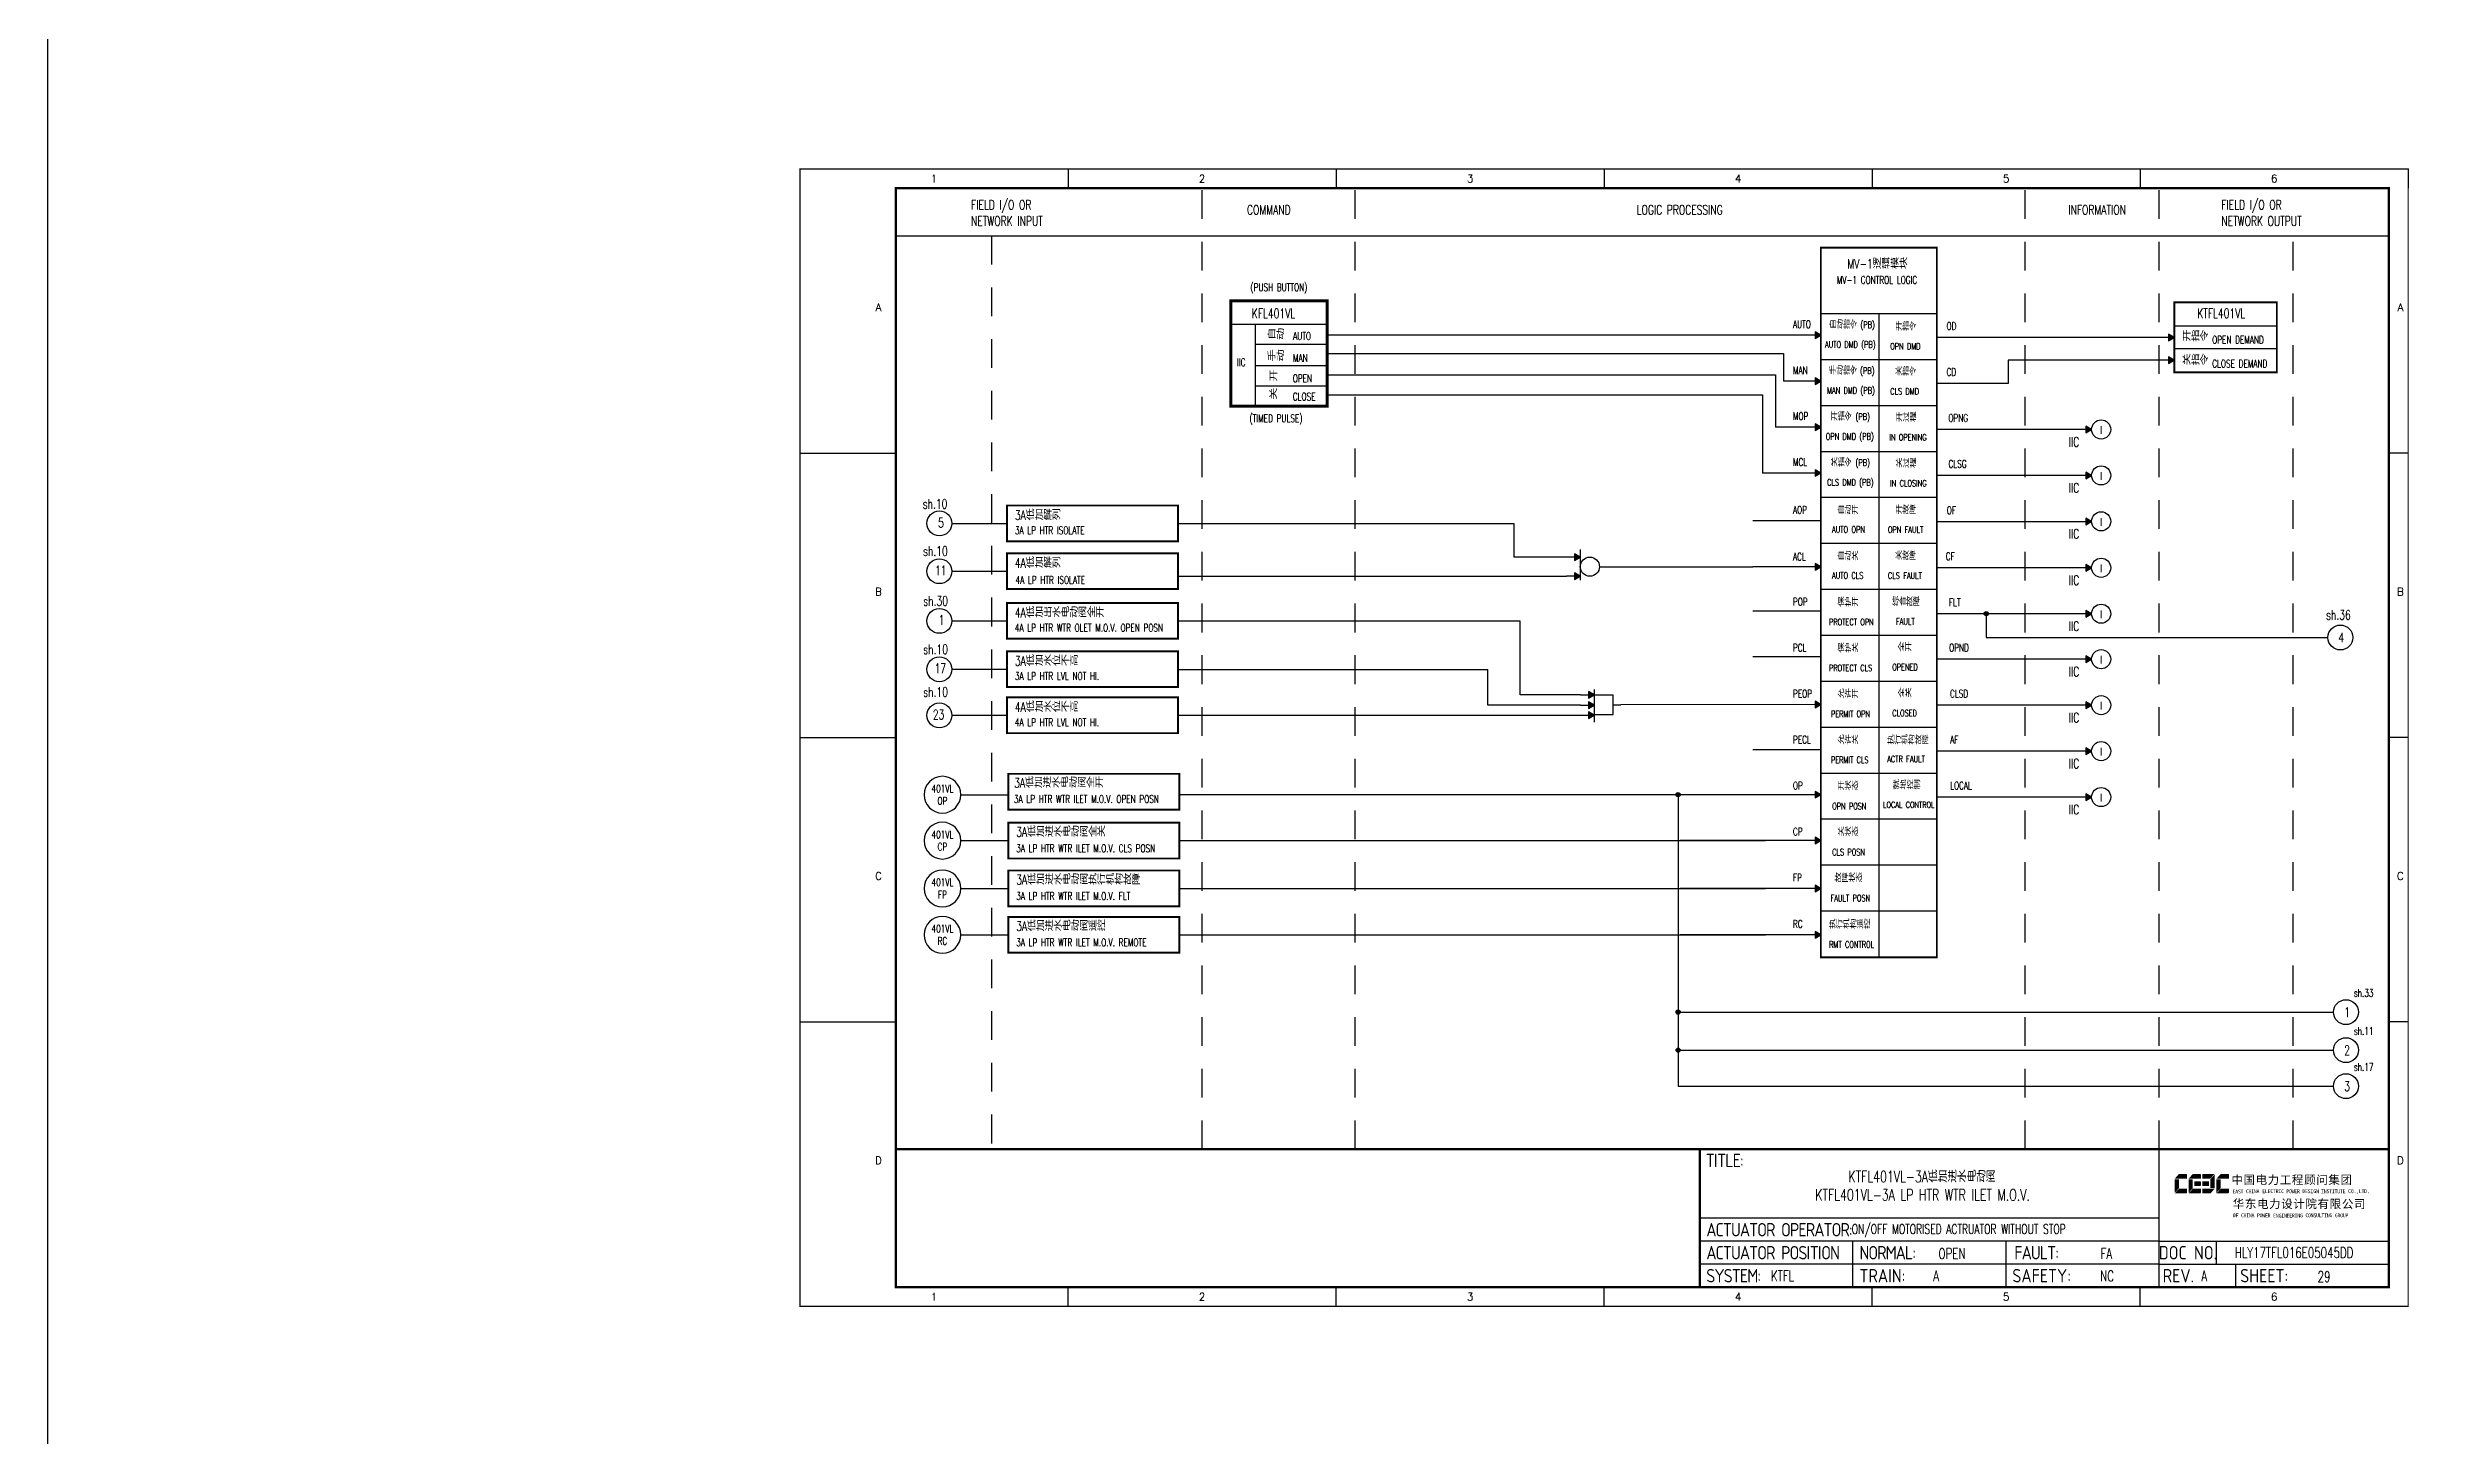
# Model space of a CAD drawing. Header units: millimetres. Extents: x 6586 to 9951, y 1074 to 5865.
# Drawn here: x 6586 to 7209, y 3518 to 3881 of the extents above; entities that cross this region are included whole.
import ezdxf
from ezdxf.enums import TextEntityAlignment as Align

# ---------------------------------------------------------------- set-up
doc = ezdxf.new("R2010")
doc.units = ezdxf.units.MM
doc.linetypes.add('DASHED', pattern=[0.75, 0.5, -0.25])
doc.linetypes.add('JIS_02_0.7', pattern=[1.35, 0.75, -0.6])
for name, color, linetype in [('BORDER', 1, 'Continuous'), ('INSTRUMENT', 4, 'Continuous'), ('MLINE', 6, 'Continuous'), ('TITLE', 1, 'Continuous'), ('TK', 7, 'Continuous'), ('图框_外框线', 7, 'Continuous'), ('图框_标题栏文字', 6, 'Continuous')]:
    doc.layers.add(name, color=color, linetype=linetype)
doc.styles.add('ecepdi', font='simhei.ttf', dxfattribs={"width": 0.9})
doc.styles.get("Standard").update_dxf_attribs({"font": 'romans.shx', "width": 0.7, "bigfont": '@0hztxta.shx'})
doc.styles.add('工程字', font='gbenor.shx', dxfattribs={"bigfont": 'gbcbig.shx'})

# ---------------------------------------------------------------- blocks, each defined once
blk = doc.blocks.new('INS00')
at = {"layer": 'INSTRUMENT', "color": 0}
blk.add_lwpolyline([(6, 0, 1), (-6, 0, 1)], format="xyb", close=True, dxfattribs=at)
at = {"layer": 'INSTRUMENT', "flags": 1}
for tag, p in [('INSNAM', (0, 9)), ('INSDGN', (0, -9)), ('INSSUP', (0, -15)), ('INSTYP', (0, -12)), ('INSMAN', (0, -18)), ('INSREM', (0, -21))]:
    blk.add_attdef(tag, text='', height=3, dxfattribs=at).set_placement(p, align=Align.TOP_CENTER)
at = {"layer": 'INSTRUMENT', "width": 0.7}
for tag, p in [('INSIDE', (0, 2)), ('INSSYS', (0, -2))]:
    blk.add_attdef(tag, text='', height=2.5, dxfattribs=at).set_placement(p, align=Align.MIDDLE)
for tag, p in [('INSHH', (6, 3.5)), ('INSL', (6, -3)), ('INSLL', (6, -6))]:
    blk.add_attdef(tag, p, '', height=2.5, dxfattribs=at)
at = {"layer": 'INSTRUMENT', "linetype": 'DASHED', "width": 0.7}
blk.add_attdef('INSH', (6, 0.5), '', height=2.5, dxfattribs=at)
blk = doc.blocks.new('huo')
at = {"layer": 'BORDER'}
for points in [[(-72.15, 909.27), (-73.65, 910.13), (-73.65, 908.4)], [(-72.15, 904.27), (-73.65, 905.13), (-73.65, 903.4)]]:
    blk.add_hatch(color=256, dxfattribs=at).paths.add_polyline_path(points)
for p, q in [((-72.15, 911.28), (-72.15, 903.28)), ((-72.15, 909.27), (-75.75, 909.27)), ((-72.15, 904.27), (-75.75, 904.27)), ((-67.15, 906.77), (-65.15, 906.77))]:
    blk.add_line(p, q, dxfattribs=at)
for points in [[(-72.15, 909.27), (-73.65, 910.13), (-73.65, 908.4)], [(-72.15, 904.27), (-73.65, 905.13), (-73.65, 903.4)]]:
    blk.add_lwpolyline(points, close=True, dxfattribs=at)
blk.add_circle((-69.65, 906.77), 2.5, dxfattribs=at)
blk = doc.blocks.new('A$C1E0003F3')
h = blk.add_hatch(color=152)
edge = h.paths.add_edge_path()
edge.add_ellipse((5.15, 4.41), major_axis=(0, 0.211), ratio=0.769231, start_angle=-90, end_angle=0)
edge.add_line((5.15, 4.62), (3.22, 4.62))
edge.add_line((3.22, 4.62), (2.09, 3.35))
edge.add_line((2.09, 3.35), (5.32, 3.35))
edge.add_line((5.32, 3.35), (5.32, 4.41))
h.paths.add_polyline_path([(3.22, 3.23), (2.09, 3.23), (2.09, -0.36), (3.22, 0.91)])
edge = h.paths.add_edge_path()
edge.add_line((5.32, 0.81), (3.27, 0.81))
edge.add_line((3.27, 0.81), (2.13, -0.46))
edge.add_line((2.13, -0.46), (5.15, -0.46))
edge.add_ellipse((5.15, -0.25), major_axis=(0, 0.211), ratio=0.769231, start_angle=180, end_angle=270)
edge.add_line((5.32, -0.25), (5.32, 0.81))
h = blk.add_hatch(color=152)
edge = h.paths.add_edge_path()
edge.add_ellipse((8.78, 4.41), major_axis=(0, 0.211), ratio=0.769231, start_angle=-90, end_angle=0)
edge.add_line((8.78, 4.62), (6.84, 4.62))
edge.add_line((6.84, 4.62), (5.71, 3.35))
edge.add_line((5.71, 3.35), (8.94, 3.35))
edge.add_line((8.94, 3.35), (8.94, 4.41))
h.paths.add_polyline_path([(6.84, 3.23), (5.71, 3.23), (5.71, -0.36), (6.84, 0.91)])
edge = h.paths.add_edge_path()
edge.add_ellipse((8.78, 2.49), major_axis=(0, 0.211), ratio=0.769231, start_angle=-90, end_angle=0)
edge.add_line((8.78, 2.7), (7.22, 2.7))
edge.add_line((7.22, 2.7), (7.22, 1.44))
edge.add_line((7.22, 1.44), (8.78, 1.44))
edge.add_ellipse((8.78, 1.65), major_axis=(0, 0.211), ratio=0.769231, start_angle=180, end_angle=270)
edge.add_line((8.94, 1.65), (8.94, 2.49))
edge = h.paths.add_edge_path()
edge.add_line((8.94, 0.81), (6.89, 0.81))
edge.add_line((6.89, 0.81), (5.75, -0.46))
edge.add_line((5.75, -0.46), (8.78, -0.46))
edge.add_ellipse((8.78, -0.25), major_axis=(0, 0.211), ratio=0.769231, start_angle=180, end_angle=270)
edge.add_line((8.94, -0.25), (8.94, 0.81))
h = blk.add_hatch(color=1)
edge = h.paths.add_edge_path()
edge.add_line((12.48, 4.62), (9.46, 4.62))
edge.add_ellipse((9.46, 4.41), major_axis=(0, 0.211), ratio=0.769231, start_angle=0, end_angle=90)
edge.add_line((9.3, 4.41), (9.3, 3.35))
edge.add_line((9.3, 3.35), (11.35, 3.35))
edge.add_line((11.35, 3.35), (12.48, 4.62))
h.paths.add_polyline_path([(12.57, 4.56), (11.38, 3.23), (11.38, 0.93), (12.57, 0.93)])
edge = h.paths.add_edge_path()
edge.add_line((11.03, 2.7), (9.46, 2.7))
edge.add_ellipse((9.46, 2.49), major_axis=(0, 0.211), ratio=0.769231, start_angle=0, end_angle=90)
edge.add_line((9.3, 2.49), (9.3, 1.65))
edge.add_ellipse((9.46, 1.65), major_axis=(0, 0.211), ratio=0.769231, start_angle=90, end_angle=180)
edge.add_line((9.46, 1.44), (11.03, 1.44))
edge.add_line((11.03, 1.44), (11.03, 2.7))
h = blk.add_hatch(color=1)
edge = h.paths.add_edge_path()
edge.add_line((12.58, 0.79), (9.3, 0.79))
edge.add_line((9.3, 0.79), (9.3, -0.27))
edge.add_ellipse((9.46, -0.27), major_axis=(0, 0.211), ratio=0.769231, start_angle=90, end_angle=180)
edge.add_line((9.46, -0.48), (11.43, -0.48))
edge.add_line((11.43, -0.48), (12.58, 0.79))
h = blk.add_hatch(color=152)
edge = h.paths.add_edge_path()
edge.add_ellipse((16.11, 4.41), major_axis=(0, 0.211), ratio=0.769231, start_angle=-90, end_angle=0)
edge.add_line((16.11, 4.62), (14.14, 4.62))
edge.add_line((14.14, 4.62), (13, 3.35))
edge.add_line((13, 3.35), (16.27, 3.35))
edge.add_line((16.27, 3.35), (16.27, 4.41))
h.paths.add_polyline_path([(14.14, 3.23), (13, 3.23), (13, -0.36), (14.14, 0.91)])
edge = h.paths.add_edge_path()
edge.add_line((16.27, 0.81), (14.18, 0.81))
edge.add_line((14.18, 0.81), (13.04, -0.46))
edge.add_line((13.04, -0.46), (16.03, -0.46))
edge.add_ellipse((16.03, -0.15), major_axis=(0, 0.316), ratio=0.769231, start_angle=180, end_angle=270)
edge.add_line((16.27, -0.15), (16.27, 0.81))
at = {"layer": 'TITLE', "color": 7, "style": 'ecepdi'}
for s, p in [('中', (16.92, 1.94)), ('国', (20.09, 2)), ('电', (23.25, 1.99)), ('力', (26.39, 1.96)), ('工', (29.53, 1.95)), ('程', (32.71, 1.98)), ('顾', (35.9, 1.98)), ('问', (39.09, 1.94)), ('集', (42.26, 1.98)), ('团', (45.42, 2.01)), ('华', (17.24, -4.31)), ('东', (20.45, -4.29)), ('电', (23.62, -4.35)), ('力', (26.75, -4.32)), ('设', (29.92, -4.3)), ('计', (33.05, -4.31)), ('院', (36.26, -4.29)), ('有', (39.41, -4.29)), ('限', (42.57, -4.32)), ('公', (45.78, -4.38)), ('司', (48.91, -4.35))]:
    blk.add_text(s, height=2.2, dxfattribs=at).set_placement(p)
at = {"layer": 'TITLE', "color": 7, "style": 'ecepdi', "width": 0.975}
for s, p in [('E', (17.58, 0.02)), ('A', (18.29, 0.03)), ('S', (19, 0.03)), ('T', (19.7, 0.03)), ('C', (21.1, 0.09)), ('H', (21.77, 0.09)), ('I', (22.46, 0.09)), ('N', (23.17, 0.1)), ('A', (23.86, 0.1)), ('E', (25.35, 0.09)), ('L', (26.05, 0.11)), ('E', (26.76, 0.1)), ('C', (27.46, 0.12)), ('T', (28.18, 0.11)), ('R', (28.87, 0.1)), ('I', (29.57, 0.11)), ('C', (30.28, 0.1)), ('P', (31.64, 0.09)), ('O', (32.32, 0.08)), ('W', (33.03, 0.08)), ('E', (33.72, 0.08)), ('R', (34.42, 0.09)), ('D', (35.81, 0.1)), ('E', (36.52, 0.1)), ('S', (37.2, 0.1)), ('I', (37.91, 0.09)), ('G', (38.68, 0.11)), ('N', (39.38, 0.09)), ('I', (40.72, 0.07)), ('N', (41.43, 0.08)), ('S', (42.14, 0.08)), ('T', (42.83, 0.08)), ('I', (43.52, 0.09)), ('T', (44.22, 0.07)), ('U', (44.93, 0.07)), ('T', (45.63, 0.08)), ('E', (46.34, 0.09)), ('C', (47.76, 0.11)), ('O', (48.48, 0.1)), ('L', (50.56, 0.1)), ('T', (51.27, 0.1)), ('D', (51.96, 0.1)), ('O', (17.67, -6.18)), ('OF', (18.01, -6.2)), ('F', (18.37, -6.2)), ('C', (19.8, -6.19)), ('H', (20.47, -6.19)), ('I', (21.15, -6.19)), ('N', (21.87, -6.18)), ('A', (22.56, -6.18)), ('P', (23.98, -6.2)), ('O', (24.66, -6.21)), ('W', (25.36, -6.21)), ('E', (26.06, -6.21)), ('R', (26.75, -6.2)), ('E', (28.19, -6.24)), ('N', (28.91, -6.27)), ('G', (29.62, -6.26)), ('I', (30.32, -6.27)), ('N', (31.02, -6.27)), ('E', (31.7, -6.28)), ('E', (32.41, -6.27)), ('R', (33.1, -6.24)), ('I', (33.81, -6.24)), ('N', (34.51, -6.26)), ('G', (35.2, -6.24)), ('C', (36.61, -6.19)), ('O', (37.3, -6.21)), ('N', (38, -6.2)), ('S', (38.71, -6.21)), ('U', (39.41, -6.18)), ('L', (40.11, -6.18)), ('T', (40.81, -6.19)), ('I', (41.51, -6.21)), ('N', (42.2, -6.21)), ('G', (42.91, -6.17)), ('G', (44.29, -6.2)), ('R', (45, -6.21)), ('O', (45.69, -6.22)), ('U', (46.39, -6.2)), ('P', (47.1, -6.23)), ('.', (49.23, 0.1)), (',', (49.87, 0.1)), ('.', (52.72, 0.11))]:
    blk.add_text(s, height=1, dxfattribs=at).set_placement(p, align=Align.MIDDLE_CENTER)
blk = doc.blocks.new('A$C57484896')
for p, q in [((70, 297), (70, 292)), ((140, 297), (140, 292)), ((210, 297), (210, 292)), ((280, 297), (280, 292)), ((350, 297), (350, 292)), ((420, 297), (420, 292)), ((0, 222.75), (25, 222.75)), ((420, 222.75), (415, 222.75)), ((0, 148.5), (25, 148.5)), ((420, 148.5), (415, 148.5)), ((0, 74.25), (25, 74.25)), ((420, 74.25), (415, 74.25)), ((70, 0), (70, 5)), ((140, 0), (140, 5)), ((210, 0), (210, 5)), ((280, 0), (280, 5)), ((350, 0), (350, 5))]:
    blk.add_line(p, q)
at = {"layer": 'MLINE', "linetype": 'JIS_02_0.7', "ltscale": 10}
for p, q in [((105, 41), (105, 292)), ((145, 41), (145, 292)), ((320, 41), (320, 292)), ((355, 41), (355, 292)), ((50, 279.56), (50, 41)), ((390, 41), (390, 279.56))]:
    blk.add_line(p, q, dxfattribs=at)
at = {"layer": 'MLINE'}
blk.add_line((25, 279.56), (415, 279.56), dxfattribs=at)
at = {"layer": '图框_外框线'}
for p, q in [((355, 5), (355, 41)), ((355, 23), (235, 23)), ((355, 17), (235, 17)), ((275, 11), (275, 17)), ((315, 11), (315, 17)), ((355, 17), (415, 17)), ((370, 11), (370, 17)), ((355, 11), (235, 11)), ((355, 11), (235, 11)), ((275, 5), (275, 11)), ((315, 5), (315, 11)), ((355, 11), (415, 11)), ((375, 5), (375, 11))]:
    blk.add_line(p, q, dxfattribs=at)
for points, const_width in [([(0, 0), (420, 0), (420, 297), (0, 297)], 0.3), ([(25, 5), (415, 5), (415, 292), (25, 292)], 0.6)]:
    blk.add_lwpolyline(points, close=True, dxfattribs=dict(at, const_width=const_width))
at = {"layer": '图框_外框线', "const_width": 0.6}
blk.add_lwpolyline([(235, 41), (25, 41)], dxfattribs=at)
at = {"layer": '图框_外框线'}
blk.add_lwpolyline([(415, 41, 0.6, 0.6, 0), (235, 41, 0.6, 0.6, 0), (235, 5, 0, 0, 0)], format="xyseb", dxfattribs=at)
blk.add_blockref('A$C1E0003F3', (356.94, 29.95))
at = {"layer": 'MLINE', "char_height": 2.5, "width": 31.8959, "attachment_point": 1}
for s, insert in [('FIELD I/O OR', (44.67, 288.89)), ('COMMAND', (116.74, 287.58)), ('LOGIC PROCESSING', (218.52, 287.58)), ('INFORMATION', (331.25, 287.58)), ('FIELD I/O OR', (371.22, 288.89)), ('NETWORK INPUT', (44.67, 284.64)), ('NETWORK OUTPUT', (371.22, 284.64))]:
    blk.add_mtext(s, dxfattribs=dict(at, insert=insert))
at = {"layer": 'TK', "color": 3}
for s, p in [('1', (35, 294.5)), ('2', (105, 294.5)), ('3', (175, 294.5)), ('4', (245, 294.5)), ('5', (315, 294.5)), ('6', (385, 294.5)), ('1', (35, 2.5)), ('2', (105, 2.5)), ('3', (175, 2.5)), ('4', (245, 2.5)), ('5', (315, 2.5)), ('6', (385, 2.5))]:
    blk.add_text(s, height=2, dxfattribs=at).set_placement(p, align=Align.MIDDLE)
for s, p in [('A', (20.5, 259.88)), ('A', (418, 259.88)), ('B', (20.5, 185.62)), ('B', (418, 185.62)), ('C', (20.5, 111.38)), ('C', (418, 111.38)), ('D', (20.5, 37.12)), ('D', (418, 37.12))]:
    blk.add_text(s, height=2, dxfattribs=at).set_placement(p, align=Align.CENTER)
at = {"layer": '图框_标题栏文字', "char_height": 3.5, "style": '工程字'}
for s, insert, width, attachment_point in [('{\\T0.9; TITLE:}', (234.86, 38.09), 14.2249, 4), ('{\\T0.9; ACTUATOR OPERATOR:}', (235, 20), 40, 4), ('{\\T0.9; ACTUATOR POSITION}', (235, 14), 45, 4), ('{\\T0.9; NORMAL:}', (275, 14), 18.2557, 4), ('{\\T0.9; FAULT:}', (315.44, 14), 15, 4), ('DOC NO.', (362.5, 14), 15, 5), ('{\\T0.9; SYSTEM:}', (235, 8), 17.9526, 4), ('{\\T0.9; }TRAIN: ', (275, 8), 17.6638, 4), ('SAFETY:', (324.3, 8), 22.3993, 5), ('REV.', (360, 8), 10, 5), ('SHEET:', (382.42, 8), 20, 5)]:
    blk.add_mtext(s, dxfattribs=dict(at, insert=insert, width=width, attachment_point=attachment_point))

msp = doc.modelspace()

# ---------------------------------------------------------------- hatches: boundary and pattern name
for points in [[(7049.09, 3805.7), (7047.59, 3806.57), (7047.59, 3804.84)], [(7141.39, 3805.08), (7139.89, 3805.94), (7139.89, 3804.21)], [(7141.39, 3799.21), (7139.89, 3800.07), (7139.89, 3798.34)], [(7049.09, 3793.7), (7047.59, 3794.57), (7047.59, 3792.84)], [(7049.09, 3781.7), (7047.59, 3782.57), (7047.59, 3780.84)], [(7119.8, 3781.08), (7118.3, 3781.94), (7118.3, 3780.21)], [(7049.09, 3769.7), (7047.59, 3770.57), (7047.59, 3768.84)], [(7119.8, 3769.08), (7118.3, 3769.94), (7118.3, 3768.21)], [(7119.8, 3757.08), (7118.3, 3757.94), (7118.3, 3756.21)], [(7049.09, 3745.23), (7047.59, 3746.1), (7047.59, 3744.37)], [(7119.8, 3744.96), (7118.3, 3745.83), (7118.3, 3744.09)], [(7119.8, 3732.96), (7118.3, 3733.83), (7118.3, 3732.09)], [(7119.8, 3721.08), (7118.3, 3721.94), (7118.3, 3720.21)], [(7049.09, 3709.23), (7047.59, 3710.1), (7047.59, 3708.37)], [(7119.8, 3709.08), (7118.3, 3709.94), (7118.3, 3708.21)], [(7119.8, 3697.08), (7118.3, 3697.94), (7118.3, 3696.21)], [(7049.09, 3685.7), (7047.59, 3686.57), (7047.59, 3684.84)], [(7119.8, 3685.08), (7118.3, 3685.94), (7118.3, 3684.21)], [(7049.09, 3673.7), (7047.59, 3674.57), (7047.59, 3672.84)], [(7049.09, 3661.23), (7047.59, 3662.1), (7047.59, 3660.37)], [(7049.09, 3649.11), (7047.59, 3649.98), (7047.59, 3648.25)]]:
    msp.add_hatch(color=256).paths.add_polyline_path(points)
h = msp.add_hatch(color=256)
edge = h.paths.add_edge_path()
edge.add_arc((7092.29, 3732.97), 0.55, 0, 360)
h = msp.add_hatch(color=256)
edge = h.paths.add_edge_path()
edge.add_arc((7092.29, 3732.97), 0.393, 0, 360)
h = msp.add_hatch(color=256)
edge = h.paths.add_edge_path()
edge.add_arc((7092.29, 3732.97), 0.393, 0, 360)
h = msp.add_hatch(color=256)
edge = h.paths.add_edge_path()
edge.add_arc((7011.81, 3685.7), 0.55, 0, 360)
h = msp.add_hatch(color=256)
edge = h.paths.add_edge_path()
edge.add_arc((7011.81, 3685.7), 0.393, 0, 360)
h = msp.add_hatch(color=256)
edge = h.paths.add_edge_path()
edge.add_arc((7011.81, 3685.7), 0.393, 0, 360)
h = msp.add_hatch(color=256)
edge = h.paths.add_edge_path()
edge.add_arc((7011.81, 3628.92), 0.55, 0, 360)
h = msp.add_hatch(color=256)
edge = h.paths.add_edge_path()
edge.add_arc((7011.81, 3628.92), 0.393, 0, 360)
h = msp.add_hatch(color=256)
edge = h.paths.add_edge_path()
edge.add_arc((7011.81, 3628.92), 0.393, 0, 360)
h = msp.add_hatch(color=256)
edge = h.paths.add_edge_path()
edge.add_arc((7011.82, 3618.99), 0.55, 0, 360)
h = msp.add_hatch(color=256)
edge = h.paths.add_edge_path()
edge.add_arc((7011.82, 3618.99), 0.393, 0, 360)
h = msp.add_hatch(color=256)
edge = h.paths.add_edge_path()
edge.add_arc((7011.82, 3618.99), 0.393, 0, 360)
at = {"layer": 'BORDER'}
for points in [[(6989.86, 3711.76), (6988.36, 3712.63), (6988.36, 3710.9)], [(6989.86, 3709.12), (6988.36, 3709.98), (6988.36, 3708.25)], [(6989.86, 3706.47), (6988.36, 3707.34), (6988.36, 3705.61)]]:
    msp.add_hatch(color=256, dxfattribs=at).paths.add_polyline_path(points)

# ---------------------------------------------------------------- linework, layer by layer
for p, q in [((7049.09, 3811.36), (7049.09, 3828.54)), ((7049.09, 3828.54), (7079.37, 3828.54)), ((7079.37, 3811.36), (7079.37, 3828.54)), ((6894.96, 3814.66), (6920.12, 3814.66)), ((6920.12, 3814.66), (6920.12, 3787.16)), ((6894.96, 3808.54), (6920.12, 3808.54)), ((6901.38, 3808.54), (6901.35, 3787.16)), ((7049.09, 3805.7), (6920.12, 3805.7)), ((7049.09, 3805.7), (7032.64, 3805.7)), ((7049.09, 3811.36), (7079.37, 3811.36)), ((7064.23, 3811.36), (7064.23, 3643.24)), ((7141.39, 3808.12), (7168.17, 3808.12)), ((7141.39, 3808.12), (7168.17, 3808.12)), ((6901.35, 3803.39), (6920.1, 3803.39)), ((6920.12, 3800.91), (7039.3, 3800.91)), ((7039.3, 3800.91), (7039.3, 3793.7)), ((7049.09, 3799.36), (7079.37, 3799.36)), ((7141.39, 3805.08), (7079.37, 3805.08)), ((7141.39, 3799.21), (7098.04, 3799.21)), ((7098.04, 3799.21), (7098.04, 3793.08)), ((7141.39, 3802.19), (7168.17, 3802.19)), ((6901.35, 3797.81), (6920.1, 3797.81)), ((6920.12, 3795.32), (7037.25, 3795.32)), ((7037.25, 3795.32), (7037.25, 3781.7)), ((7049.09, 3793.7), (7039.3, 3793.7)), ((7098.04, 3793.08), (7079.37, 3793.08)), ((7141.39, 3795.99), (7168.17, 3795.99)), ((7141.39, 3795.99), (7168.17, 3795.99)), ((6920.12, 3787.16), (6894.96, 3787.16)), ((6901.35, 3792.44), (6920.1, 3792.44)), ((6901.35, 3787.16), (6920.12, 3787.16)), ((6920.12, 3790.08), (7033.82, 3790.08)), ((7033.82, 3790.08), (7033.82, 3769.7)), ((7049.09, 3787.36), (7079.37, 3787.36)), ((7049.09, 3781.7), (7037.25, 3781.7)), ((7093.98, 3781.08), (7079.37, 3781.08)), ((7118.3, 3781.08), (7079.37, 3781.08)), ((7049.09, 3775.36), (7079.37, 3775.36)), ((7049.09, 3769.7), (7033.82, 3769.7)), ((7093.98, 3769.08), (7079.37, 3769.08)), ((7118.3, 3769.08), (7079.37, 3769.08)), ((7049.09, 3763.36), (7079.37, 3763.36)), ((6822.13, 3756.55), (6836.5, 3756.55)), ((6881.18, 3756.55), (6968.92, 3756.55)), ((6968.92, 3756.55), (6968.92, 3747.73)), ((7049.09, 3757.23), (7031.31, 3757.23)), ((7118.3, 3756.96), (7079.37, 3756.96)), ((6881.18, 3751.88), (6836.5, 3751.88)), ((7049.09, 3751.36), (7079.37, 3751.36)), ((6822.13, 3744.07), (6836.5, 3744.07)), ((6982.66, 3747.73), (6968.92, 3747.73)), ((6993.25, 3745.23), (7007.59, 3745.23)), ((7007.59, 3745.23), (7031.31, 3745.23)), ((7049.09, 3745.23), (7031.31, 3745.23)), ((7118.3, 3744.96), (7079.37, 3744.96)), ((6881.18, 3739.4), (6836.5, 3739.4)), ((6881.18, 3742.73), (6982.66, 3742.73)), ((7049.09, 3739.36), (7079.37, 3739.36)), ((6822.13, 3731.1), (6836.5, 3731.1)), ((6881.18, 3731.1), (6970.53, 3731.1)), ((6970.53, 3711.76), (6970.53, 3731.1)), ((7049.09, 3733.61), (7031.31, 3733.61)), ((7093.98, 3732.96), (7079.37, 3732.96)), ((7118.3, 3732.96), (7079.37, 3732.96)), ((7092.29, 3732.97), (7092.29, 3726.75)), ((7049.09, 3727.36), (7079.37, 3727.36)), ((7092.29, 3726.75), (7181.53, 3726.75)), ((6822.13, 3718.47), (6836.5, 3718.47)), ((6881.18, 3718.39), (6962.12, 3718.39)), ((6962.12, 3709.12), (6962.12, 3718.39)), ((7049.09, 3721.73), (7031.31, 3721.73)), ((7093.98, 3721.08), (7079.37, 3721.08)), ((7118.3, 3721.08), (7079.37, 3721.08)), ((7049.09, 3715.36), (7079.37, 3715.36)), ((6822.13, 3706.43), (6836.5, 3706.43)), ((6881.18, 3706.43), (6986.27, 3706.47)), ((6986.27, 3709.12), (6962.12, 3709.12)), ((6986.27, 3711.76), (6970.53, 3711.76)), ((7049.09, 3709.23), (6996.86, 3709.18)), ((7093.98, 3709.08), (7079.37, 3709.08)), ((7118.3, 3709.08), (7079.37, 3709.08)), ((6881.18, 3701.76), (6836.5, 3701.76)), ((7049.09, 3703.36), (7079.37, 3703.36)), ((7049.09, 3697.41), (7031.31, 3697.41)), ((7093.98, 3697.08), (7079.37, 3697.08)), ((7118.3, 3697.08), (7079.37, 3697.08)), ((7049.09, 3691.36), (7079.37, 3691.36)), ((6824.46, 3685.7), (6836.85, 3685.7)), ((6881.53, 3681.81), (6836.85, 3681.81)), ((7049.09, 3685.7), (6881.53, 3685.7)), ((7011.81, 3685.7), (7011.81, 3609.59)), ((7093.98, 3685.08), (7079.37, 3685.08)), ((7118.3, 3685.08), (7079.37, 3685.08)), ((7049.09, 3679.36), (7079.37, 3679.36)), ((6824.46, 3673.7), (6836.85, 3673.7)), ((6881.53, 3669.03), (6836.85, 3669.03)), ((6881.53, 3673.7), (7034.67, 3673.7)), ((7049.09, 3673.7), (7012.36, 3673.7)), ((7049.09, 3667.36), (7079.37, 3667.36)), ((6824.46, 3661.23), (6836.85, 3661.23)), ((6881.53, 3656.56), (6836.85, 3656.56)), ((6881.53, 3661.23), (7034.67, 3661.23)), ((7049.09, 3661.23), (7012.36, 3661.23)), ((7049.09, 3655.36), (7079.37, 3655.36)), ((6824.46, 3649.11), (6836.85, 3649.11)), ((6881.53, 3644.44), (6836.85, 3644.44)), ((6881.53, 3649.11), (7034.67, 3649.11)), ((7049.09, 3649.11), (7012.36, 3649.11)), ((7011.81, 3628.92), (7182.97, 3628.92)), ((7011.81, 3618.99), (7182.96, 3618.99)), ((7011.81, 3609.59), (7182.97, 3609.59))]:
    msp.add_line(p, q)
for points in [[(6585.97, 5765.26), (9950.7, 5765.26), (9950.7, 1074.35), (6585.97, 1074.35)], [(7049.09, 3805.7), (7047.59, 3806.57), (7047.59, 3804.84)], [(7049.09, 3811.36), (7079.37, 3811.36), (7079.37, 3643.24), (7049.09, 3643.24)], [(7141.39, 3805.08), (7139.89, 3805.94), (7139.89, 3804.21)], [(7141.39, 3799.21), (7139.89, 3800.07), (7139.89, 3798.34)], [(7049.09, 3793.7), (7047.59, 3794.57), (7047.59, 3792.84)], [(7049.09, 3781.7), (7047.59, 3782.57), (7047.59, 3780.84)], [(7119.8, 3781.08), (7118.3, 3781.94), (7118.3, 3780.21)], [(7049.09, 3769.7), (7047.59, 3770.57), (7047.59, 3768.84)], [(7119.8, 3769.08), (7118.3, 3769.94), (7118.3, 3768.21)], [(7119.8, 3757.08), (7118.3, 3757.94), (7118.3, 3756.21)], [(7049.09, 3745.23), (7047.59, 3746.1), (7047.59, 3744.37)], [(7119.8, 3744.96), (7118.3, 3745.83), (7118.3, 3744.09)], [(7119.8, 3732.96), (7118.3, 3733.83), (7118.3, 3732.09)], [(7119.8, 3721.08), (7118.3, 3721.94), (7118.3, 3720.21)], [(7049.09, 3709.23), (7047.59, 3710.1), (7047.59, 3708.37)], [(7119.8, 3709.08), (7118.3, 3709.94), (7118.3, 3708.21)], [(7119.8, 3697.08), (7118.3, 3697.94), (7118.3, 3696.21)], [(7049.09, 3685.7), (7047.59, 3686.57), (7047.59, 3684.84)], [(7119.8, 3685.08), (7118.3, 3685.94), (7118.3, 3684.21)], [(7049.09, 3673.7), (7047.59, 3674.57), (7047.59, 3672.84)], [(7049.09, 3661.23), (7047.59, 3662.1), (7047.59, 3660.37)], [(7049.09, 3649.11), (7047.59, 3649.98), (7047.59, 3648.25)]]:
    msp.add_lwpolyline(points, close=True)
for points, const_width in [([(7049.09, 3828.54), (7079.37, 3828.54), (7079.37, 3643.24), (7049.09, 3643.24), (7049.09, 3828.54)], 0.5), ([(7049.09, 3828.54), (7079.37, 3828.54), (7079.37, 3643.24), (7049.09, 3643.24), (7049.09, 3828.54)], 0.2), ([(6894.96, 3814.66), (6920.12, 3814.66), (6920.12, 3787.16), (6894.96, 3787.16), (6894.96, 3814.66)], 0.8), ([(7141.39, 3814.25), (7168.17, 3814.25), (7168.17, 3795.99), (7141.39, 3795.99), (7141.39, 3814.25)], 0.5), ([(6836.5, 3761.22), (6881.18, 3761.22), (6881.18, 3751.88), (6836.5, 3751.88), (6836.5, 3761.22)], 0.5), ([(6836.5, 3748.74), (6881.18, 3748.74), (6881.18, 3739.4), (6836.5, 3739.4), (6836.5, 3748.74)], 0.5), ([(6836.5, 3735.77), (6881.18, 3735.77), (6881.18, 3726.43), (6836.5, 3726.43), (6836.5, 3735.77)], 0.5), ([(6836.5, 3723.14), (6881.18, 3723.14), (6881.18, 3713.8), (6836.5, 3713.8), (6836.5, 3723.14)], 0.5), ([(6836.5, 3711.1), (6881.18, 3711.1), (6881.18, 3701.76), (6836.5, 3701.76), (6836.5, 3711.1)], 0.5), ([(6836.85, 3691.15), (6881.53, 3691.15), (6881.53, 3681.81), (6836.85, 3681.81), (6836.85, 3691.15)], 0.5), ([(6836.85, 3678.37), (6881.53, 3678.37), (6881.53, 3669.03), (6836.85, 3669.03), (6836.85, 3678.37)], 0.5), ([(6836.85, 3665.9), (6881.53, 3665.9), (6881.53, 3656.56), (6836.85, 3656.56), (6836.85, 3665.9)], 0.5), ([(6836.85, 3653.78), (6881.53, 3653.78), (6881.53, 3644.44), (6836.85, 3644.44), (6836.85, 3653.78)], 0.5)]:
    msp.add_lwpolyline(points, dxfattribs=dict(const_width=const_width))
msp.add_lwpolyline([(7141.39, 3795.99), (7141.39, 3814.25), (7168.17, 3814.25), (7168.17, 3795.99)])
msp.add_lwpolyline([(7141.39, 3795.99), (7141.39, 3814.25), (7168.17, 3814.25), (7168.17, 3795.99)])
for centre, radius in [((7122.3, 3781.08), 2.5), ((7122.3, 3769.08), 2.5), ((7122.3, 3757.08), 2.5), ((7122.3, 3744.96), 2.5), ((7092.29, 3732.97), 0.55), ((7092.29, 3732.97), 0.393), ((7092.29, 3732.97), 0.393), ((7122.3, 3732.96), 2.5), ((7122.3, 3721.08), 2.5), ((7122.3, 3709.08), 2.5), ((7122.3, 3697.08), 2.5), ((7122.3, 3685.08), 2.5), ((7011.81, 3685.7), 0.55), ((7011.81, 3685.7), 0.393), ((7011.81, 3685.7), 0.393), ((7011.81, 3628.92), 0.55), ((7011.81, 3628.92), 0.393), ((7011.81, 3628.92), 0.393), ((7011.82, 3618.99), 0.55), ((7011.82, 3618.99), 0.393), ((7011.82, 3618.99), 0.393)]:
    msp.add_circle(centre, radius)
at = {"color": 1}
for centre in [(6818.88, 3756.54), (6818.88, 3744.06), (6818.88, 3731.09), (7184.79, 3726.75), (6818.88, 3718.46), (6818.88, 3706.42), (7186.22, 3628.92), (7186.22, 3618.99), (7186.22, 3609.59)]:
    msp.add_circle(centre, 3.25, dxfattribs=at)
at = {"layer": 'BORDER'}
for p, q in [((6989.86, 3713.16), (6989.86, 3704.67)), ((6986.27, 3711.76), (6989.86, 3711.76)), ((6986.27, 3709.12), (6989.86, 3709.12)), ((6986.27, 3706.47), (6989.86, 3706.47)), ((6994.86, 3709.18), (6996.86, 3709.18))]:
    msp.add_line(p, q, dxfattribs=at)
for points in [[(6989.86, 3711.76), (6988.36, 3712.63), (6988.36, 3710.9)], [(6989.86, 3709.12), (6988.36, 3709.98), (6988.36, 3708.25)], [(6989.86, 3706.47), (6988.36, 3707.34), (6988.36, 3705.61)], [(6994.86, 3711.68), (6989.86, 3711.68), (6989.86, 3706.68), (6994.86, 3706.68)]]:
    msp.add_lwpolyline(points, close=True, dxfattribs=at)

# ---------------------------------------------------------------- block references
for name, p in [('A$C57484896', (6782.46, 3552.1)), ('huo', (7058.41, 2838.47))]:
    msp.add_blockref(name, p)
at = {"layer": 'MLINE', "xscale": 0.7999999999992724, "yscale": 0.7999999999992724, "zscale": 0.7999999999992724}
for p, values in [((6819.66, 3685.7), {'INSIDE': '401VL', 'INSSYS': 'OP'}), ((6819.66, 3673.7), {'INSIDE': '401VL', 'INSSYS': 'CP'}), ((6819.66, 3661.23), {'INSIDE': '401VL', 'INSSYS': 'FP'}), ((6819.66, 3649.11), {'INSIDE': '401VL', 'INSSYS': 'RC'})]:
    msp.add_blockref('INS00', p, dxfattribs=at).add_auto_attribs(values)

# ---------------------------------------------------------------- texts
at = {"width": 0.7}
for p in [(7122.34, 3779.95), (7122.34, 3767.95), (7122.34, 3755.95), (7122.34, 3743.83), (7122.34, 3731.83), (7122.34, 3719.95), (7122.34, 3707.95), (7122.34, 3695.95), (7122.34, 3683.95)]:
    msp.add_text('I', height=2, dxfattribs=at).set_placement(p, align=Align.CENTER)
for s, p in [('KTFL401VL-3A低加进水电动阀', (7056.27, 3584.48)), ('KTFL401VL-3A LP HTR WTR ILET M.O.V.', (7047.62, 3579.7))]:
    msp.add_text(s, height=3, dxfattribs=at).set_placement(p)
at = {"attachment_point": 1}
for s, insert, char_height, width in [('MV-1逻辑模块', (7056.04, 3825.58), 2.5, 73.0067), ('(PUSH BUTTON)', (6900.1, 3819.22), 2, 72.978), ('MV-1 CONTROL LOGIC', (7053.26, 3821.12), 2, 48.5204), ('KFL401VL', (6900.47, 3812.63), 2.5, 73.0067), ('KTFL401VL', (7147.39, 3812.66), 2.5, 73.0067), ('自动', (6904.48, 3807.07), 2.5, 73.0067), ('AUTO', (6911.25, 3806.45), 2, 73.0067), ('AUTO', (7041.8, 3809.55), 2, 73.0067), ('AUTO', (7041.8, 3809.55), 2, 73.0067), ('自动指令', (7051.26, 3809.36), 2, 73.0067), ('(PB)', (7059.42, 3809.27), 1.7, 73.0067), ('开指令', (7068.49, 3808.89), 2, 73.0067), ('OD', (7081.91, 3809.08), 2, 73.0067), ('开指令', (7143.46, 3806.62), 2.5, 73.0067), ('OPEN DEMAND', (7151.3, 3805.49), 2, 73.0067), ('IIC', (6896.6, 3799.62), 2, 73.0067), ('手动', (6904.45, 3801.45), 2.5, 73.0067), ('MAN', (6911.22, 3800.75), 2, 73.0067), ('AUTO DMD (PB)', (7050.16, 3804.11), 1.7, 73.0067), ('OPN DMD', (7067.2, 3803.64), 1.7, 73.0067), ('关指令', (7143.46, 3800.4), 2.5, 73.0067), ('CLOSE DEMAND', (7151.3, 3799.27), 2, 73.0067), ('开', (6904.91, 3796.21), 2.5, 73.0067), ('OPEN', (6911.17, 3795.41), 2, 73.0067), ('MAN', (7041.8, 3797.55), 2, 73.0067), ('MAN', (7041.8, 3797.55), 2, 73.0067), ('手动指令', (7051.24, 3797.36), 2, 73.0067), ('(PB)', (7059.34, 3797.27), 1.7, 73.0067), ('关指令', (7068.49, 3797.13), 2, 73.0067), ('CD', (7081.91, 3797.08), 2, 73.0067), ('关', (6904.91, 3791.44), 2.5, 73.0067), ('CLOSE', (6911.17, 3790.65), 2, 73.0067), ('MAN DMD (PB)', (7050.7, 3792.11), 1.7, 73.0067), ('CLS DMD', (7067.2, 3791.87), 1.7, 73.0067), ('(TIMED PULSE)', (6899.86, 3785), 2, 73.0067), ('MOP', (7041.8, 3785.55), 2, 73.0067), ('MOP', (7041.8, 3785.55), 2, 73.0067), ('开指令', (7051.66, 3785.36), 2, 73.0067), ('(PB)', (7058.14, 3785.27), 1.7, 73.0067), ('开过程', (7068.58, 3785.13), 2, 73.0067), ('OPNG', (7082.39, 3785.08), 2, 73.0067), ('OPN DMD (PB)', (7050.38, 3780.11), 1.7, 73.0067), ('IN OPENING', (7066.97, 3779.87), 1.7, 73.0067), ('IIC', (7113.8, 3779.08), 2.5, 4.5039), ('MCL', (7041.8, 3773.55), 2, 73.0067), ('MCL', (7041.8, 3773.55), 2, 73.0067), ('CLS DMD (PB)', (7050.71, 3768.11), 1.7, 73.0067), ('关指令', (7051.66, 3773.36), 2, 73.0067), ('(PB)', (7058.14, 3773.27), 1.7, 73.0067), ('关过程', (7068.58, 3773.13), 2, 73.0067), ('CLSG', (7082.42, 3773.08), 2, 73.0067), (' \\Psh.10', (6814.5, 3767.06), 2.5, 73.0067), ('IN CLOSING', (7067.19, 3767.87), 1.7, 73.0067), ('IIC', (7113.8, 3767.08), 2.5, 4.5039), ('5', (6818.54, 3758), 2.5, 73.0067), ('3A LP HTR ISOLATE', (6838.58, 3755.73), 2, 73.0067), ('3A低加解列', (6838.58, 3759.94), 2.5, 73.0067), ('AOP', (7041.8, 3761.08), 2, 73.0067), ('AUTO OPN', (7052.02, 3755.8), 1.7, 73.0067), ('自动开', (7053.42, 3760.89), 2, 73.0067), ('OPN FAULT', (7066.61, 3755.76), 1.7, 73.0067), ('开故障', (7068.49, 3761.01), 2, 73.0067), ('OF', (7081.97, 3760.96), 2, 73.0067), ('\\Psh.10', (6814.6, 3754.74), 2.5, 73.0067), ('IIC', (7113.8, 3755.08), 2.5, 4.5039), ('11', (6817.74, 3745.52), 2.5, 73.0067), ('4A低加解列', (6838.58, 3747.46), 2.5, 73.0067), ('ACL', (7041.8, 3748.85), 2, 73.0067), ('AUTO CLS', (7052.02, 3743.8), 1.7, 73.0067), ('自动关', (7053.42, 3748.89), 2, 73.0067), ('CLS FAULT', (7066.61, 3743.76), 1.7, 73.0067), ('关故障', (7068.49, 3749.01), 2, 73.0067), ('CF', (7081.71, 3748.96), 2, 73.0067), (' \\Psh.30', (6814.65, 3741.71), 2.5, 73.0067), ('4A LP HTR ISOLATE', (6838.75, 3742.8), 2, 73.0067), ('POP', (7041.8, 3737.08), 2, 73.0067), ('保护开', (7053.42, 3736.89), 2, 73.0067), ('综合故障', (7067.65, 3737.01), 2, 73.0067), ('FLT', (7082.52, 3736.96), 2, 73.0067), ('IIC', (7113.8, 3742.96), 2.5, 4.5039), ('1', (6818.67, 3732.55), 2.5, 73.0067), ('4A低加出水电动阀全开', (6838.58, 3734.49), 2.5, 73.0067), ('PROTECT OPN', (7051.21, 3731.64), 1.7, 73.0067), ('FAULT', (7068.7, 3731.76), 1.7, 73.0067), ('IIC', (7113.8, 3730.96), 2.5, 4.5039), ('sh.36', (7181.04, 3733.9), 2.5, 73.0067), (' \\Psh.10', (6814.65, 3729.08), 2.5, 73.0067), ('4A LP HTR WTR OLET M.O.V. OPEN POSN', (6838.58, 3730.28), 2, 73.0067), ('PCL', (7041.8, 3725.08), 2, 73.0067), ('保护关', (7053.42, 3724.89), 2, 73.0067), ('全开', (7069.15, 3725.13), 2, 73.0067), ('OPND', (7082.59, 3725.08), 2, 73.0067), ('4', (7184.26, 3728.01), 2.5, 73.0067), ('17', (6817.61, 3719.92), 2.5, 73.0067), ('3A低加水位不高', (6838.58, 3721.87), 2.5, 73.0067), ('PROTECT CLS', (7051.21, 3719.64), 1.7, 73.0067), ('OPENED', (7067.72, 3719.87), 1.7, 73.0067), ('IIC', (7113.8, 3719.08), 2.5, 4.5039), (' \\Psh.10', (6814.65, 3717.94), 2.5, 73.0067), ('3A LP HTR LVL NOT HI.', (6838.58, 3717.66), 2, 73.0067), ('PEOP', (7041.8, 3713.08), 2, 73.0067), ('允许开', (7053.42, 3712.89), 2, 73.0067), ('全关', (7069.15, 3713.13), 2, 73.0067), ('CLSD', (7082.82, 3713.08), 2, 73.0067), ('23', (6817.15, 3707.88), 2.5, 73.0067), ('4A低加水位不高', (6838.58, 3709.83), 2.5, 73.0067), ('PERMIT OPN', (7051.7, 3707.64), 1.7, 73.0067), ('CLOSED', (7067.72, 3707.87), 1.7, 73.0067), ('IIC', (7113.8, 3707.08), 2.5, 4.5039), ('4A LP HTR LVL NOT HI.', (6838.58, 3705.62), 2, 73.0067), ('PECL', (7041.8, 3701.08), 2, 73.0067), ('允许关', (7053.42, 3700.89), 2, 73.0067), ('执行机构故障', (7066.34, 3700.89), 2, 73.0067), ('AF', (7082.85, 3701.08), 2, 73.0067), ('PERMIT CLS', (7051.7, 3695.64), 1.7, 73.0067), ('ACTR FAULT', (7066.41, 3695.87), 1.7, 73.0067), ('IIC', (7113.8, 3695.08), 2.5, 4.5039), ('3A低加进水电动阀全开', (6838.39, 3690.04), 2.5, 73.0067), ('OP', (7041.8, 3689.08), 2, 73.0067), ('开状态', (7053.42, 3688.89), 2, 73.0067), ('就地控制', (7067.83, 3689.13), 2, 73.0067), ('LOCAL', (7082.85, 3689.08), 2, 73.0067), ('3A LP HTR WTR ILET M.O.V. OPEN POSN', (6838.34, 3685.56), 2, 73.0067), ('OPN POSN', (7052.04, 3683.55), 1.7, 73.0067), ('LOCAL CONTROL', (7065.33, 3683.87), 1.6, 73.0067), ('IIC', (7113.8, 3683.08), 2.5, 4.5039), ('3A低加进水电动阀全关', (6838.93, 3677.22), 2.5, 73.0067), ('CP', (7041.8, 3677.08), 2, 73.0067), ('关状态', (7053.42, 3676.89), 2, 73.0067), ('3A LP HTR WTR ILET M.O.V. CLS POSN', (6838.93, 3672.7), 2, 73.0067), ('CLS POSN', (7052.04, 3671.55), 1.7, 73.0067), ('3A低加进水电动阀执行机构故障', (6838.93, 3664.75), 2.5, 73.0067), ('FP', (7041.8, 3665.08), 2, 73.0067), ('故障状态', (7052.65, 3664.89), 2, 73.0067), ('3A LP HTR WTR ILET M.O.V. FLT', (6838.93, 3660.23), 2, 73.0067), ('FAULT POSN', (7051.61, 3659.55), 1.7, 73.0067), ('3A低加进水电动阀遥控', (6838.93, 3652.63), 2.5, 73.0067), ('RC', (7041.8, 3652.96), 2, 73.0067), ('执行机构遥控', (7051.12, 3652.77), 2, 73.0067), ('3A LP HTR WTR ILET M.O.V. REMOTE', (6838.93, 3648.11), 2, 73.0067), ('RMT CONTROL', (7051.26, 3647.44), 1.7, 73.0067), ('sh.33', (7188.28, 3634.94), 2, 73.0067), ('1', (7185.78, 3630.13), 2.5, 73.0067), ('sh.11', (7188.28, 3625.01), 2, 73.0067), ('2', (7185.78, 3620.2), 2.5, 73.0067), ('sh.17', (7188.28, 3615.61), 2, 73.0067), ('3', (7185.78, 3610.8), 2.5, 73.0067), ('ON/OFF MOTORISED ACTRUATOR WITHOUT STOP ', (7057.17, 3573.52), 2.5, 88.199), ('OPEN', (7079.81, 3567.27), 2.8, 8.5983), ('FA', (7122.16, 3567.27), 2.8, 8.5983), ('KTFL', (7036.06, 3561.45), 2.8, 8.5983), ('A', (7078.45, 3561.45), 2.8, 8.5983), ('NC', (7122.03, 3561.45), 2.8, 8.5983), ('A', (7148.48, 3561.45), 2.8, 8.5983)]:
    msp.add_mtext(s, dxfattribs=dict(at, insert=insert, char_height=char_height, width=width))
at = {"width": 0.7}
for tag, p, s in [('HLY17TFL016E05045DD', (7157.2, 3564.72), ''), ('29', (7178.85, 3558.45), '1')]:
    msp.add_attdef(tag, p, s, height=2.8, dxfattribs=at)

doc.saveas('drawing.dxf')
